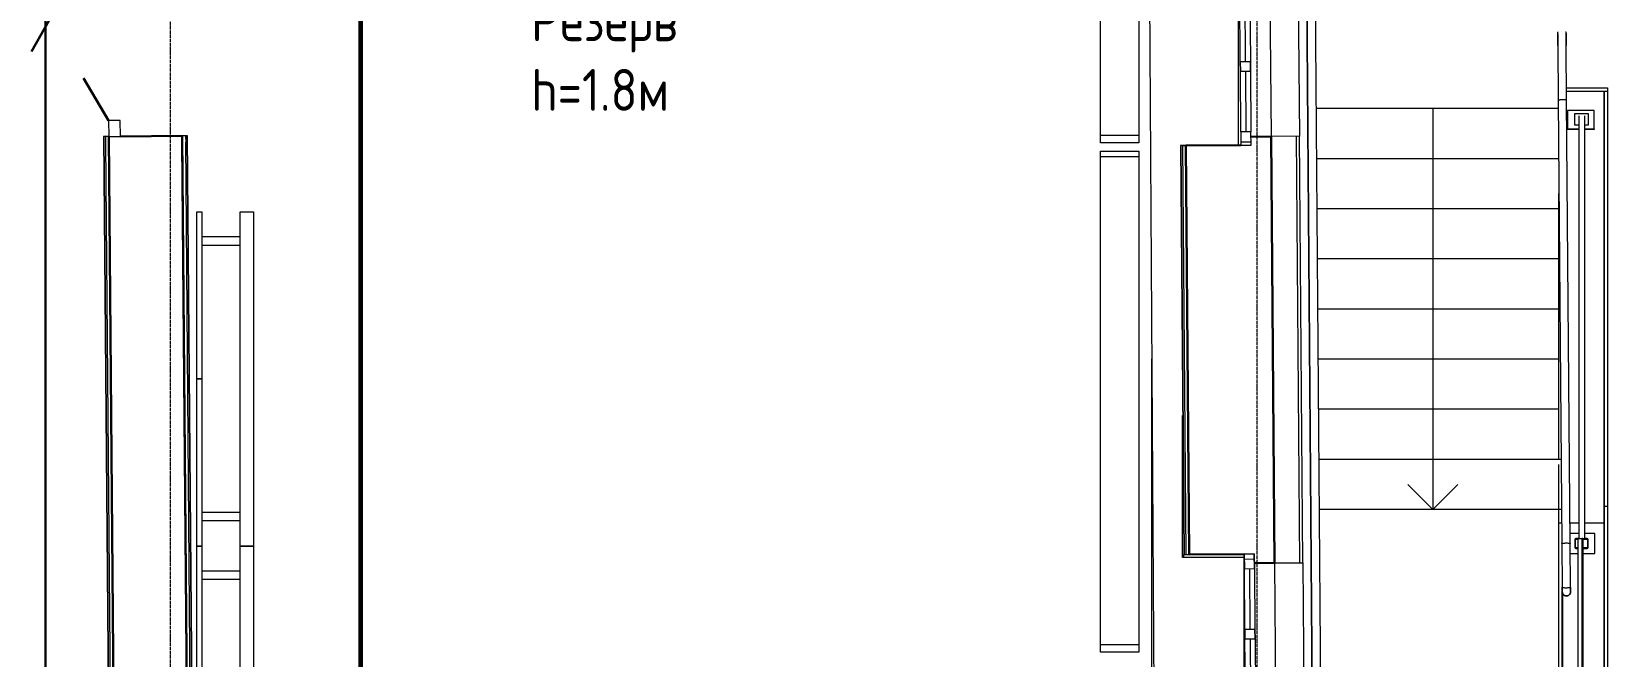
# Model space of a CAD drawing. Header units: millimetres. Extents: x -32 to 417638015, y -35 to 175284279.
# Drawn here: x 416933845 to 416943271, y 175258640 to 175262382 of the extents above; entities that cross this region are included whole.
import ezdxf
from ezdxf import colors
from ezdxf.entities.mleader import LeaderData, LeaderLine
from ezdxf.math import Vec2, Vec3

# ---------------------------------------------------------------- set-up
doc = ezdxf.new("R2010")
doc.units = ezdxf.units.MM
doc.linetypes.add('ADSK_Линия сетки', pattern=[25, 20, -2.5, 0, -2.5])
for name, color, linetype, lineweight in [('_ Окна', 7, 'Continuous', 9), ('_ЭМ_гофра', 5, 'Continuous', 60), ('_ЭМ_ТХобщее_слой', 7, 'Continuous', 30), ('Двери', 7, 'Continuous', 9), ('Лестницы', 7, 'Continuous', 9), ('Ограждение', 7, 'Continuous', 9), ('Окна', 7, 'Continuous', 9), ('Оси', 253, 'Continuous', 9), ('Перекрытие', 7, 'Continuous', 18), ('Стены внутренние', 7, 'Continuous', 18), ('Стены наружные', 7, 'Continuous', 18), ('Стены несущие', 7, 'Continuous', 30), ('Стены отделка', 7, 'Continuous', 30), ('Стены штриховка', 7, 'Continuous', 9), ('Стрелки вверх', 7, 'Continuous', 18), ('ТХ', 5, 'Continuous', 0), ('ШТРИХОВКА', 252, 'Continuous', 15), ('ЭМ_Лоток 1_2', 162, 'Continuous', 30)]:
    doc.layers.add(name, color=color, linetype=linetype, lineweight=lineweight)
doc.layers.add('_ЭМ_Надписи', color=7, linetype='Continuous')
doc.layers.add('ЭОМ_Лотки рабочие', color=5, linetype='Continuous')
doc.styles.add('ЭОМ', font='isocpeur.ttf', dxfattribs={"width": 0.85, "height": 250})
doc.linetypes.add('Cable in the tray', pattern='A,5,[130,ltypeshp.shx,S=1,R=0,X=0,Y=0],1.5,[130,ltypeshp.shx,S=1.5,R=90,X=0,Y=-1],1,[130,ltypeshp.shx,S=1,R=0,X=0.5,Y=0],5', length=12.5)

# ---------------------------------------------------------------- blocks, each defined once
blk = doc.blocks.new('Тх 2 этаж')
at = {"layer": 'ТХ', "color": 252, "true_color": 0x939598}
for p, q in [((55642.2, 27465.4), (55412.2, 27465.4)), ((55642.2, 27415.4), (55412.2, 27415.4)), ((55642.2, 25815.4), (55412.2, 25815.4)), ((55642.2, 25765.4), (55412.2, 25765.4)), ((55642.2, 25465.4), (55412.2, 25465.4)), ((55642.2, 25415.4), (55412.2, 25415.4))]:
    blk.add_line(p, q, dxfattribs=at)
at = {"layer": 'ТХ', "color": 252, "linetype": 'Continuous', "lineweight": 5, "ltscale": 100, "true_color": 0x939598}
for points in [[(60788.4, 28029.1), (60788.4, 31029.1)], [(61018.4, 31029.1), (61018.4, 28029.1)], [(60788.4, 28073.7), (60788.4, 30997.5)], [(61018.4, 30997.5), (61018.4, 28073.7)], [(61018.4, 28073.7), (60788.4, 28073.7)], [(61018.4, 28029.1), (60788.4, 28029.1)], [(60788.4, 27979.1), (61018.4, 27979.1)], [(60788.4, 24979.1), (60788.4, 27979.1)], [(60788.4, 27947.5), (61018.4, 27947.5)], [(60788.4, 25023.7), (60788.4, 27947.5)], [(61018.4, 27979.1), (61018.4, 24979.1)], [(61018.4, 27947.5), (61018.4, 25023.7)], [(61018.4, 25023.7), (60788.4, 25023.7)], [(61018.4, 24979.1), (60788.4, 24979.1)]]:
    blk.add_lwpolyline(points, dxfattribs=at)
at = {"layer": 'ТХ', "color": 252, "true_color": 0x939598}
for points in [[(55412.2, 27615.4), (55412.2, 26615.4), (55382.2, 26615.4), (55382.2, 27615.4)], [(55722.2, 27615.4), (55722.2, 25615.4), (55642.2, 25615.4), (55642.2, 27615.4)], [(55412.2, 26615.4), (55412.2, 25615.4), (55382.2, 25615.4), (55382.2, 26615.4)], [(55412.2, 25615.4), (55412.2, 24615.4), (55382.2, 24615.4), (55382.2, 25615.4)], [(55722.2, 25615.4), (55722.2, 23615.4), (55642.2, 23615.4), (55642.2, 25615.4)]]:
    blk.add_lwpolyline(points, close=True, dxfattribs=at)
blk = doc.blocks.new('План 2 этажа')
at = {"layer": '_ Окна', "color": 8}
for p, q in [((55958.507, 31660.784), (55965.139, 30840.811)), ((55965.624, 30780.813), (55968.535, 30420.824)), ((55939.022, 30360.584), (55999.02, 30361.069)), ((55959.224, 27862.66), (56019.222, 27863.146)), ((55989.708, 27802.905), (55992.62, 27442.917)), ((55993.105, 27382.919), (55999.09, 26642.943))]:
    blk.add_line(p, q, dxfattribs=at)
at = {"layer": '_ Окна', "color": 8, "lineweight": 18}
for p, q in [((55935.14, 30840.568), (55995.138, 30841.053)), ((55935.625, 30780.57), (55935.14, 30840.568)), ((55995.138, 30841.053), (55995.623, 30781.055)), ((55995.623, 30781.055), (55935.625, 30780.57)), ((55998.534, 30421.067), (55938.536, 30420.582)), ((55938.536, 30420.582), (55939.183, 30340.584)), ((55999.181, 30341.07), (55998.534, 30421.067)), ((55939.183, 30340.584), (55999.181, 30341.07)), ((55958.982, 27892.659), (56018.98, 27893.145)), ((55959.709, 27802.662), (55958.982, 27892.659)), ((56018.98, 27893.145), (56019.707, 27803.148)), ((56019.707, 27803.148), (55959.709, 27802.662)), ((55962.621, 27442.674), (56022.619, 27443.159)), ((55963.106, 27382.676), (55962.621, 27442.674)), ((56022.619, 27443.159), (56023.104, 27383.161)), ((56023.104, 27383.161), (55963.106, 27382.676))]:
    blk.add_line(p, q, dxfattribs=at)
at = {"layer": 'Двери', "color": 8, "lineweight": 30}
for p, q in [((49155.419, 31697.354), (48704.605, 30901.118)), ((49165.604, 30487.397), (49015.959, 30741.624))]:
    blk.add_line(p, q, dxfattribs=at)
at = {"layer": 'Двери', "color": 8}
for p, q in [((49235.602, 30487.986), (49165.604, 30487.397)), ((49165.604, 30487.397), (49166.404, 30392.4)), ((49236.402, 30392.99), (49235.602, 30487.986)), ((49166.404, 30392.4), (49236.402, 30392.99))]:
    blk.add_line(p, q, dxfattribs=at)
at = {"layer": 'Лестницы', "color": 8}
for p, q in [((57837.24, 30559.399), (56387.427, 30559.399)), ((57837.24, 30559.399), (56387.427, 30559.399)), ((57839.666, 30259.399), (56389.854, 30259.399)), ((57839.666, 30259.399), (56389.854, 30259.399)), ((57841.357, 29959.399), (56392.28, 29959.399)), ((57841.357, 29959.399), (56392.28, 29959.399)), ((57841.357, 29659.399), (56394.706, 29659.399)), ((57841.357, 29659.399), (56394.706, 29659.399)), ((57841.357, 29359.399), (56397.133, 29359.399)), ((57841.357, 29359.399), (56397.133, 29359.399)), ((57841.357, 29059.399), (56399.559, 29059.399)), ((57841.357, 29059.399), (56399.559, 29059.399)), ((57841.357, 28759.399), (56401.985, 28759.399)), ((57841.357, 28759.399), (56401.985, 28759.399)), ((57854.386, 28459.399), (56404.412, 28459.399)), ((57854.386, 28459.399), (56404.412, 28459.399)), ((57856.716, 28159.399), (56406.838, 28159.399))]:
    blk.add_line(p, q, dxfattribs=at)
at = {"layer": 'Ограждение', "color": 8}
for p, q in [((57834.186, 30936.961), (57836.855, 30606.971)), ((57886.854, 30607.376), (57884.185, 30937.365)), ((57836.855, 30606.971), (57858.315, 27953.588)), ((57908.313, 27953.993), (57886.854, 30607.376)), ((58051.197, 30547.744), (57891.805, 30547.744)), ((57891.805, 30547.744), (57891.805, 30437.376)), ((58051.197, 30437.376), (58051.197, 30547.744)), ((58018.59, 30527.952), (57933.472, 30527.952)), ((57933.472, 30527.952), (57933.472, 30462.536)), ((57933.472, 30462.536), (57961.357, 30462.536)), ((57961.357, 27985.244), (57961.357, 30515.684)), ((57993.357, 30515.684), (57993.357, 27985.244)), ((57993.357, 30462.536), (58018.59, 30462.536)), ((58018.59, 30462.536), (58018.59, 30527.952)), ((57891.805, 30437.376), (57961.357, 30437.376)), ((57891.805, 30435.021), (57891.805, 30437.376)), ((57961.357, 30435.021), (57891.805, 30435.021)), ((57993.357, 30437.376), (58051.197, 30437.376)), ((58051.197, 30435.021), (57993.357, 30435.021)), ((58051.197, 30437.376), (58051.197, 30435.021)), ((57961.357, 28015.244), (57907.798, 28015.244)), ((58055.364, 28015.244), (57993.357, 28015.244)), ((58055.364, 27895.244), (58055.364, 28015.244)), ((57858.315, 27953.588), (57860.419, 27693.387)), ((57858.315, 27953.588), (57860.419, 27693.387)), ((57910.418, 27693.791), (57908.313, 27953.993)), ((57910.418, 27693.791), (57908.313, 27953.993)), ((57935.972, 27979.587), (57935.972, 27930.901)), ((57939.972, 27930.901), (57939.972, 27979.587)), ((57953.677, 27985.244), (57941.628, 27985.244)), ((57941.628, 27981.244), (57953.678, 27981.244)), ((57953.694, 27929.244), (57941.628, 27929.244)), ((57941.628, 27925.244), (57953.695, 27925.244)), ((57953.507, 27985.244), (57953.507, 26285.244)), ((57958.507, 27985.244), (57953.507, 27985.244)), ((57958.507, 27985.244), (57979.376, 27985.244)), ((57983.507, 27985.244), (57979.376, 27985.244)), ((57979.376, 26285.244), (57979.376, 27985.244)), ((57983.355, 27985.244), (57993.357, 27985.244)), ((57983.355, 27981.244), (58010.315, 27981.244)), ((58010.315, 27929.244), (57983.355, 27929.244)), ((57983.355, 27925.244), (58010.315, 27925.244)), ((57983.507, 27985.244), (57983.507, 26285.244)), ((58010.315, 27985.244), (57993.357, 27985.244)), ((58011.972, 27979.587), (58011.972, 27930.901)), ((58015.972, 27930.901), (58015.972, 27979.587)), ((57908.706, 27895.244), (57953.687, 27895.244)), ((57983.355, 27895.244), (58055.364, 27895.244)), ((57860.637, 27666.465), (57860.637, 27666.427)), ((57910.636, 27666.87), (57910.636, 27666.832))]:
    blk.add_line(p, q, dxfattribs=at)
at = {"layer": 'Ограждение', "color": 8, "flags": 128}
for points in [[(57833.614, 31007.669), (57833.626, 31008.669), (57833.678, 31009.667), (57833.77, 31010.663), (57833.902, 31011.654), (57834.073, 31012.64), (57834.283, 31013.617), (57834.532, 31014.585), (57834.82, 31015.543), (57835.146, 31016.488), (57835.509, 31017.42), (57835.909, 31018.336)], [(57881.027, 31018.945), (57881.452, 31018.04), (57881.841, 31017.118), (57882.192, 31016.182), (57882.505, 31015.232), (57882.781, 31014.271), (57883.017, 31013.3), (57883.215, 31012.319), (57883.373, 31011.332), (57883.492, 31010.339), (57883.57, 31009.342), (57883.609, 31008.343), (57883.613, 31008.073)], [(57833.848, 30978.82), (57833.833, 30980.644), (57833.816, 30982.702), (57833.8, 30984.697), (57833.785, 30986.627), (57833.77, 30988.488), (57833.755, 30990.278), (57833.741, 30991.993), (57833.728, 30993.632), (57833.715, 30995.19), (57833.703, 30996.666), (57833.692, 30998.057), (57833.682, 30999.362), (57833.672, 31000.578), (57833.663, 31001.702), (57833.654, 31002.734), (57833.647, 31003.672), (57833.64, 31004.514), (57833.634, 31005.258), (57833.629, 31005.904), (57833.624, 31006.451), (57833.621, 31006.897), (57833.618, 31007.243), (57833.616, 31007.487), (57833.615, 31007.629), (57833.614, 31007.669)], [(57833.614, 31007.669), (57833.615, 31007.612), (57833.616, 31007.443), (57833.619, 31007.16), (57833.622, 31006.766), (57833.626, 31006.259), (57833.631, 31005.642), (57833.637, 31004.915), (57833.644, 31004.079), (57833.651, 31003.136), (57833.66, 31002.087), (57833.669, 31000.934), (57833.679, 30999.679), (57833.69, 30998.323), (57833.702, 30996.869), (57833.714, 30995.319), (57833.728, 30993.675), (57833.742, 30991.941), (57833.756, 30990.12), (57833.772, 30988.213), (57833.788, 30986.224), (57833.805, 30984.156), (57833.822, 30982.013), (57833.84, 30979.797), (57833.858, 30977.513), (57833.877, 30975.164), (57833.897, 30972.755), (57833.917, 30970.287), (57833.937, 30967.767), (57833.958, 30965.197), (57833.979, 30962.582), (57834.001, 30959.926), (57834.022, 30957.234), (57834.044, 30954.509), (57834.067, 30951.756), (57834.089, 30948.979), (57834.112, 30946.183), (57834.135, 30943.372), (57834.157, 30940.551), (57834.18, 30937.724), (57834.186, 30936.961)], [(57834.185, 30937.072), (57834.165, 30939.619), (57834.144, 30942.173), (57834.124, 30944.729), (57834.103, 30947.284), (57834.082, 30949.833), (57834.062, 30952.373), (57834.041, 30954.899), (57834.021, 30957.406), (57834.001, 30959.892), (57833.981, 30962.353), (57833.961, 30964.783), (57833.942, 30967.18), (57833.923, 30969.539), (57833.904, 30971.857), (57833.886, 30974.13), (57833.868, 30976.355), (57833.85, 30978.527)], [(57883.613, 31008.073), (57883.613, 31008.022), (57883.615, 31007.869), (57883.617, 31007.614), (57883.619, 31007.257), (57883.623, 31006.799), (57883.628, 31006.241), (57883.633, 31005.584), (57883.639, 31004.829), (57883.646, 31003.976), (57883.654, 31003.028), (57883.662, 31001.985), (57883.671, 31000.851), (57883.681, 30999.625), (57883.692, 30998.311), (57883.703, 30996.91), (57883.715, 30995.424), (57883.728, 30993.857), (57883.741, 30992.21), (57883.755, 30990.486), (57883.77, 30988.688), (57883.785, 30986.819), (57883.8, 30984.882), (57883.817, 30982.879), (57883.833, 30980.815), (57883.85, 30978.692), (57883.868, 30976.513), (57883.886, 30974.283), (57883.905, 30972.005), (57883.923, 30969.682), (57883.942, 30967.318), (57883.962, 30964.917), (57883.982, 30962.483), (57884.001, 30960.02), (57884.022, 30957.531), (57884.042, 30955.021), (57884.062, 30952.494), (57884.083, 30949.953), (57884.104, 30947.403), (57884.124, 30944.848), (57884.145, 30942.292), (57884.166, 30939.738), (57884.184, 30937.476)], [(57884.185, 30937.365), (57884.162, 30940.193), (57884.139, 30943.016), (57884.116, 30945.83), (57884.094, 30948.63), (57884.071, 30951.413), (57884.049, 30954.173), (57884.027, 30956.906), (57884.005, 30959.607), (57883.983, 30962.274), (57883.962, 30964.9), (57883.941, 30967.482), (57883.921, 30970.017), (57883.901, 30972.499), (57883.881, 30974.924), (57883.862, 30977.29), (57883.843, 30979.592), (57883.825, 30981.826), (57883.808, 30983.989), (57883.791, 30986.077), (57883.774, 30988.088), (57883.759, 30990.017), (57883.744, 30991.863), (57883.73, 30993.621), (57883.716, 30995.289), (57883.704, 30996.864), (57883.692, 30998.344), (57883.68, 30999.727), (57883.67, 31001.01), (57883.66, 31002.191), (57883.652, 31003.268), (57883.644, 31004.24), (57883.637, 31005.105), (57883.631, 31005.861), (57883.626, 31006.508), (57883.621, 31007.045), (57883.618, 31007.469), (57883.615, 31007.782), (57883.614, 31007.982), (57883.613, 31008.069), (57883.613, 31008.073)], [(57860.637, 27666.427), (57860.637, 27666.454), (57860.637, 27666.537), (57860.635, 27666.675), (57860.634, 27666.868), (57860.632, 27667.116), (57860.629, 27667.417), (57860.627, 27667.773), (57860.623, 27668.181), (57860.62, 27668.642), (57860.615, 27669.155), (57860.611, 27669.719), (57860.606, 27670.332), (57860.601, 27670.995), (57860.595, 27671.706), (57860.589, 27672.464), (57860.582, 27673.267), (57860.575, 27674.115), (57860.568, 27675.005), (57860.561, 27675.937), (57860.553, 27676.91), (57860.545, 27677.921), (57860.536, 27678.968), (57860.527, 27680.051), (57860.518, 27681.168), (57860.509, 27682.316), (57860.499, 27683.494), (57860.49, 27684.7), (57860.48, 27685.932), (57860.47, 27687.188), (57860.459, 27688.466), (57860.449, 27689.765), (57860.438, 27691.081), (57860.427, 27692.413), (57860.419, 27693.387)], [(57860.419, 27693.386), (57860.43, 27692.044), (57860.441, 27690.716), (57860.452, 27689.404), (57860.462, 27688.111), (57860.472, 27686.839), (57860.483, 27685.589), (57860.492, 27684.364), (57860.502, 27683.166), (57860.512, 27681.996), (57860.521, 27680.856), (57860.53, 27679.749), (57860.538, 27678.675), (57860.547, 27677.638), (57860.555, 27676.637), (57860.563, 27675.676), (57860.57, 27674.755), (57860.577, 27673.876), (57860.584, 27673.041), (57860.59, 27672.25), (57860.596, 27671.505), (57860.602, 27670.807), (57860.607, 27670.158), (57860.612, 27669.558), (57860.617, 27669.008), (57860.621, 27668.51), (57860.624, 27668.063), (57860.627, 27667.669), (57860.63, 27667.329), (57860.633, 27667.042), (57860.634, 27666.809), (57860.636, 27666.631), (57860.637, 27666.509), (57860.637, 27666.441), (57860.637, 27666.427)], [(57860.637, 27666.427), (57860.637, 27666.454), (57860.637, 27666.465)], [(57875.171, 27643.925), (57874.272, 27644.361), (57873.391, 27644.833), (57872.529, 27645.341), (57871.688, 27645.882), (57870.869, 27646.456), (57870.075, 27647.063), (57869.305, 27647.701), (57868.561, 27648.369), (57867.844, 27649.067), (57867.156, 27649.792), (57866.498, 27650.545), (57865.87, 27651.323), (57865.274, 27652.126), (57864.71, 27652.951), (57864.18, 27653.799), (57863.684, 27654.668), (57863.223, 27655.555), (57862.798, 27656.46), (57862.41, 27657.382), (57862.059, 27658.318), (57861.745, 27659.267), (57861.47, 27660.229), (57861.233, 27661.2), (57861.036, 27662.18), (57860.877, 27663.168), (57860.759, 27664.161), (57860.68, 27665.157), (57860.641, 27666.157), (57860.637, 27666.427)], [(57885.839, 27641.63), (57884.839, 27641.641), (57883.84, 27641.693), (57882.845, 27641.785), (57881.853, 27641.917), (57880.868, 27642.088), (57879.891, 27642.298), (57878.922, 27642.547), (57877.965, 27642.835), (57877.019, 27643.161), (57876.088, 27643.524), (57875.171, 27643.925), (57874.272, 27644.361), (57873.391, 27644.833), (57872.529, 27645.341), (57871.688, 27645.882), (57870.869, 27646.456), (57870.075, 27647.063), (57869.305, 27647.701), (57868.561, 27648.369), (57867.844, 27649.067), (57867.156, 27649.792), (57866.498, 27650.545), (57865.87, 27651.323), (57865.274, 27652.126), (57864.71, 27652.951), (57864.18, 27653.799), (57863.684, 27654.668), (57863.223, 27655.555), (57862.798, 27656.46), (57862.41, 27657.382), (57862.059, 27658.318), (57861.745, 27659.267), (57861.47, 27660.229), (57861.233, 27661.2), (57861.036, 27662.18), (57860.877, 27663.168), (57860.759, 27664.161), (57860.68, 27665.157), (57860.641, 27666.157), (57860.637, 27666.427)], [(57885.839, 27641.63), (57884.839, 27641.641), (57883.84, 27641.693), (57882.845, 27641.785), (57881.853, 27641.917), (57880.868, 27642.088), (57879.891, 27642.298), (57878.922, 27642.547), (57877.965, 27642.835)], [(57910.636, 27666.831), (57910.624, 27665.831), (57910.572, 27664.832), (57910.48, 27663.837), (57910.349, 27662.845), (57910.178, 27661.86), (57909.967, 27660.883), (57909.718, 27659.914), (57909.43, 27658.957), (57909.105, 27658.011), (57908.741, 27657.08), (57908.341, 27656.163), (57907.904, 27655.264), (57907.432, 27654.383), (57906.925, 27653.521), (57906.384, 27652.68), (57905.809, 27651.861), (57905.203, 27651.067), (57904.565, 27650.297), (57903.896, 27649.553), (57903.199, 27648.836), (57902.473, 27648.148), (57901.721, 27647.49), (57900.943, 27646.862), (57900.14, 27646.266), (57899.314, 27645.702), (57898.466, 27645.172), (57897.598, 27644.676), (57896.71, 27644.215), (57895.805, 27643.79), (57894.884, 27643.402), (57893.948, 27643.051), (57892.998, 27642.737), (57892.037, 27642.462), (57891.065, 27642.225), (57890.085, 27642.028), (57889.098, 27641.869), (57888.105, 27641.751), (57887.108, 27641.672), (57886.109, 27641.633), (57885.839, 27641.63)], [(57893.948, 27643.051), (57892.998, 27642.737), (57892.037, 27642.462), (57891.065, 27642.225), (57890.085, 27642.028), (57889.098, 27641.869), (57888.105, 27641.751), (57887.108, 27641.672), (57886.109, 27641.633), (57885.839, 27641.63)], [(57900.943, 27646.862), (57900.14, 27646.266), (57899.314, 27645.702), (57898.466, 27645.172), (57897.598, 27644.676), (57896.71, 27644.215), (57895.805, 27643.79)], [(57903.896, 27649.553), (57903.199, 27648.836), (57902.473, 27648.148), (57901.721, 27647.49)], [(57907.432, 27654.383), (57906.925, 27653.521), (57906.384, 27652.68), (57905.809, 27651.861), (57905.203, 27651.067), (57904.565, 27650.297)], [(57910.636, 27666.831), (57910.624, 27665.831), (57910.572, 27664.832), (57910.48, 27663.837), (57910.349, 27662.845), (57910.178, 27661.86), (57909.967, 27660.883), (57909.718, 27659.914), (57909.43, 27658.957), (57909.105, 27658.011), (57908.741, 27657.08), (57908.341, 27656.163), (57907.904, 27655.264)], [(57910.636, 27666.831), (57910.636, 27666.859), (57910.635, 27666.941), (57910.634, 27667.079), (57910.632, 27667.272), (57910.63, 27667.52), (57910.628, 27667.822), (57910.625, 27668.177), (57910.622, 27668.586), (57910.618, 27669.047), (57910.614, 27669.559), (57910.609, 27670.123), (57910.604, 27670.737), (57910.599, 27671.4), (57910.593, 27672.11), (57910.587, 27672.868), (57910.581, 27673.671), (57910.574, 27674.519), (57910.566, 27675.41), (57910.559, 27676.342), (57910.551, 27677.314), (57910.543, 27678.325), (57910.534, 27679.373), (57910.526, 27680.456), (57910.517, 27681.572), (57910.507, 27682.72), (57910.498, 27683.898), (57910.488, 27685.104), (57910.478, 27686.336), (57910.468, 27687.593), (57910.458, 27688.871), (57910.447, 27690.169), (57910.436, 27691.485), (57910.426, 27692.817), (57910.418, 27693.791)], [(57910.418, 27693.79), (57910.429, 27692.448), (57910.439, 27691.12), (57910.45, 27689.809), (57910.46, 27688.516), (57910.471, 27687.243), (57910.481, 27685.994), (57910.491, 27684.769), (57910.5, 27683.57), (57910.51, 27682.4), (57910.519, 27681.261), (57910.528, 27680.153), (57910.537, 27679.08), (57910.545, 27678.042), (57910.553, 27677.042), (57910.561, 27676.08), (57910.569, 27675.16), (57910.576, 27674.281), (57910.582, 27673.445), (57910.589, 27672.654), (57910.595, 27671.909), (57910.6, 27671.212), (57910.606, 27670.562), (57910.611, 27669.962), (57910.615, 27669.413), (57910.619, 27668.914), (57910.623, 27668.467), (57910.626, 27668.074), (57910.629, 27667.733), (57910.631, 27667.446), (57910.633, 27667.214), (57910.634, 27667.036), (57910.635, 27666.913), (57910.636, 27666.845), (57910.636, 27666.831)], [(57910.636, 27666.831), (57910.636, 27666.859), (57910.636, 27666.87)]]:
    blk.add_lwpolyline(points, dxfattribs=at)
at = {"layer": 'Ограждение', "color": 8}
for centre, radius, start, end in [((57941.628, 27979.587), 5.657, 90, 180), ((57941.628, 27930.901), 5.657, 180, 270), ((57941.628, 27979.587), 1.657, 90, 180), ((57941.628, 27930.901), 1.657, 180, 270), ((57941.628, 27979.587), 1.657, 105, 165), ((57941.628, 27930.901), 1.657, 195, 255), ((58010.315, 27979.587), 5.657, 0, 90), ((58010.315, 27979.587), 1.657, 0, 90), ((58010.315, 27930.901), 5.657, 270, 0), ((58010.315, 27930.901), 1.657, 270, 0), ((58010.315, 27979.587), 1.657, 15, 75), ((58010.315, 27930.901), 1.657, 285, 345)]:
    blk.add_arc(centre, radius, start, end, dxfattribs=at)
for start_param, end_param in [(3.07026936, 4.31242444), (2.89827741, 2.9585349), (4.35849012, 4.71238898), (4.71238898, 5.06632845), (5.13942914, 5.3437985), (5.39957774, 6.35453419), (0.16705093, 0.24276952)]:
    blk.add_ellipse((57885.636, 27666.667), major_axis=(24.999, 0.202), ratio=0.99888123, start_param=start_param, end_param=end_param, dxfattribs=at)
for points, knots in [([(57861.813, 30612.26), (57857.45, 30612.22), (57850.917, 30611.815), (57843.945, 30610.666), (57839.935, 30609.569), (57837.419, 30608.308), (57836.852, 30607.415), (57836.855, 30606.971)], [-1, -1, -1, -1, -0.833333333, -0.75, -0.666666667, -0.583333333, -0.5, -0.5, -0.5, -0.5]), ([(57886.854, 30607.376), (57886.85, 30607.82), (57886.268, 30608.703), (57882.891, 30610.33), (57874.902, 30611.892), (57866.176, 30612.291), (57861.813, 30612.26)], [-0.5, -0.5, -0.5, -0.5, -0.416666667, -0.333333333, -0.166666667, 0, 0, 0, 0]), ([(57883.273, 27958.877), (57887.636, 27958.915), (57896.362, 27958.505), (57904.35, 27956.947), (57907.727, 27955.319), (57908.31, 27954.436), (57908.313, 27953.993)], [0, 0, 0, 0, 0.166666667, 0.333333333, 0.416666667, 0.5, 0.5, 0.5, 0.5]), ([(57861.273, 27672.276), (57861.164, 27671.802), (57860.5, 27668.468), (57860.549, 27662.02), (57863.037, 27655.354), (57865.398, 27651.944), (57866.166, 27650.991)], [-0.574103184, -0.574103184, -0.574103184, -0.574103184, -0.555555556, -0.444444444, -0.333333333, -0.286677121, -0.286677121, -0.286677121, -0.286677121]), ([(57868.004, 27648.948), (57868.552, 27648.401), (57871.286, 27645.917), (57875.164, 27643.723), (57878.626, 27642.661), (57879.313, 27642.481)], [-0.251743447, -0.251743447, -0.251743447, -0.251743447, -0.222222222, -0.111111111, -0.083989393, -0.083989393, -0.083989393, -0.083989393]), ([(57905.352, 27651.295), (57906.107, 27652.263), (57908.412, 27655.714), (57910.802, 27662.485), (57910.747, 27668.854), (57910.025, 27672.178), (57909.908, 27672.65)], [-0.713526678, -0.713526678, -0.713526678, -0.713526678, -0.666666667, -0.555555556, -0.444444444, -0.425894473, -0.425894473, -0.425894473, -0.425894473])]:
    blk.add_open_spline(points, degree=3, knots=knots, dxfattribs=at)
for points in [[(57858.315, 27953.588), (57858.311, 27954.032), (57858.879, 27954.924), (57861.395, 27956.186), (57865.405, 27957.284), (57870.635, 27958.144), (57876.729, 27958.706), (57881.091, 27958.861), (57883.273, 27958.877)], [(57860.788, 27692.929), (57860.289, 27693.225), (57860.294, 27693.551), (57860.805, 27693.895)], [(57860.808, 27693.898), (57860.3, 27693.553), (57860.29, 27692.894), (57863.29, 27692.099), (57868.995, 27691.522), (57876.683, 27691.2), (57882.519, 27691.161), (57885.438, 27691.184)], [(57881.236, 27642.059), (57882.754, 27641.788), (57884.297, 27641.656), (57885.839, 27641.668)], [(57885.438, 27691.184), (57888.358, 27691.209), (57894.194, 27691.341), (57901.886, 27691.789), (57907.565, 27692.455), (57910.561, 27693.307), (57910.541, 27693.957), (57910.025, 27694.294)], [(57885.839, 27641.668), (57887.38, 27641.681), (57888.92, 27641.837), (57890.433, 27642.133)], [(57892.354, 27642.587), (57893.038, 27642.778), (57893.713, 27642.997), (57894.378, 27643.246)], [(57901.868, 27647.653), (57902.555, 27648.239), (57903.21, 27648.863), (57903.829, 27649.52)], [(57910.021, 27694.296), (57910.534, 27693.959), (57910.545, 27693.63), (57910.052, 27693.325)]]:
    blk.add_open_spline(points, degree=3, dxfattribs=at)
at = {"layer": 'Окна', "color": 8}
for p, q in [((55935.14, 30840.568), (55928.508, 31660.541)), ((55988.506, 31661.026), (55995.138, 30841.053)), ((55935.14, 30840.568), (55935.625, 30780.57)), ((55995.623, 30781.055), (55995.138, 30841.053)), ((55938.536, 30420.582), (55935.625, 30780.57)), ((55995.623, 30781.055), (55998.534, 30421.067)), ((55938.536, 30420.582), (55939.183, 30340.584)), ((55999.181, 30341.07), (55998.534, 30421.067)), ((55939.183, 30340.584), (55999.181, 30341.07)), ((56018.98, 27893.145), (55958.982, 27892.659)), ((55958.982, 27892.659), (55959.709, 27802.662)), ((56019.707, 27803.148), (56018.98, 27893.145)), ((55962.621, 27442.674), (55959.709, 27802.662)), ((56019.707, 27803.148), (56022.619, 27443.159)), ((55962.621, 27442.674), (55963.106, 27382.676)), ((56023.104, 27383.161), (56022.619, 27443.159)), ((55969.091, 26642.7), (55963.106, 27382.676)), ((56023.104, 27383.161), (56029.089, 26643.186))]:
    blk.add_line(p, q, dxfattribs=at)
at = {"layer": 'Оси', "color": 8, "linetype": 'ADSK_Линия сетки'}
for p, q in [((49535.923, 9973.128), (49535.923, 43330.545)), ((56035.923, -4690.674), (56035.923, 43330.545))]:
    blk.add_line(p, q, dxfattribs=at)
at = {"layer": 'Перекрытие', "color": 8}
for p, q in [((55387.389, 32146.534), (55422.361, 26140.247)), ((55924.049, 30340.462), (55924.049, 32160.522)), ((55590.261, 30337.868), (55609.194, 30337.868)), ((55590.261, 27872.43), (55590.261, 28722.201)), ((55958.057, 27872.43), (55590.261, 27872.43)), ((55958.057, 26133.011), (55958.057, 27872.43))]:
    blk.add_line(p, q, dxfattribs=at)
at = {"layer": 'Стены внутренние', "color": 8}
for p, q in [((56104.903, 32106.982), (56118.773, 30392.039)), ((57886.398, 30663.7), (58111.197, 30663.7)), ((58111.197, 30663.7), (58111.197, 26193.7)), ((55405.357, 26128.247), (55405.357, 29060.568)), ((57961.357, 28076.951), (57907.28, 28076.951)), ((58111.197, 28076.951), (57993.357, 28076.951)), ((56139.42, 27839.117), (56152.684, 26199.171)), ((57861.197, 27670.998), (57861.197, 27673.006)), ((57861.197, 26443.7), (57861.197, 27662.465))]:
    blk.add_line(p, q, dxfattribs=at)
at = {"layer": 'Стены наружные', "color": 8}
for p, q in [((56420.779, 20253.239), (56315.465, 33274.669)), ((56315.466, 33274.669), (56512.116, 8960.024)), ((56365.497, 33270.967), (56470.777, 20253.644)), ((56274.898, 32108.357), (56288.768, 30393.413)), ((57886.236, 30683.7), (58131.357, 30683.7)), ((58111.357, 26193.7), (58111.357, 30663.7)), ((58111.357, 30663.7), (58131.357, 30663.7)), ((58131.357, 30683.7), (58131.357, 26173.7)), ((57841.357, 28459.399), (57841.357, 30050.305)), ((57841.357, 26443.7), (57841.357, 28428.145)), ((58131.357, 28176.951), (58111.357, 28176.951)), ((57857.357, 28076.951), (57841.357, 28076.951)), ((55597.133, 27872.43), (55596.993, 27889.732)), ((56309.415, 27840.492), (56322.678, 26200.546)), ((57861.357, 27661.322), (57861.357, 26443.7))]:
    blk.add_line(p, q, dxfattribs=at)
at = {"layer": 'Стены несущие', "color": 8}
for p, q in [((49246.001, 20936.85), (49166.404, 30392.4)), ((49606.388, 30396.104), (49236.402, 30392.99)), ((49686.017, 20936.85), (49606.388, 30396.104)), ((49606.705, 30358.495), (49662.254, 23759.705)), ((56118.773, 30392.039), (55998.777, 30391.068)), ((56139.42, 27839.117), (56118.773, 30392.039)), ((55939.183, 30340.584), (55609.194, 30337.916)), ((55609.194, 30337.916), (55628.992, 27889.991)), ((55628.992, 27889.991), (55958.982, 27892.659)), ((56019.424, 27838.147), (56139.42, 27839.117))]:
    blk.add_line(p, q, dxfattribs=at)
at = {"layer": 'Стены отделка', "color": 8, "lineweight": 9}
for p, q in [((49166.404, 30392.4), (49134.405, 30392.131)), ((49134.405, 30392.131), (49213.731, 20968.85)), ((49146.721, 30354.623), (49225.832, 20956.85)), ((49638.387, 30396.374), (49606.388, 30396.104)), ((49606.388, 30396.104), (49606.705, 30358.495)), ((49626.388, 30396.273), (49626.704, 30358.664)), ((49693.699, 23825.79), (49638.387, 30396.374)), ((56288.768, 30393.413), (56118.773, 30392.039)), ((56309.415, 27840.492), (56288.768, 30393.413)), ((55609.194, 30337.916), (55577.195, 30337.657)), ((55577.195, 30337.657), (55596.993, 27889.732)), ((55596.993, 27889.732), (55628.992, 27889.991)), ((56139.42, 27839.117), (56309.415, 27840.492))]:
    blk.add_line(p, q, dxfattribs=at)
at = {"layer": 'Стены штриховка', "color": 8}
for p, q in [((49136.405, 30392.148), (49215.748, 20966.85)), ((49146.405, 30392.232), (49146.721, 30354.623)), ((49681.799, 23813.79), (49626.704, 30358.664)), ((49691.699, 23825.79), (49636.387, 30396.357)), ((56268.768, 30393.252), (56289.416, 27840.33)), ((55579.195, 30337.673), (55598.993, 27889.748)), ((55589.195, 30337.754), (55608.993, 27889.829))]:
    blk.add_line(p, q, dxfattribs=at)
at = {"layer": 'Стрелки вверх', "color": 8}
for p, q in [((57086.357, 30559.399), (57086.357, 30259.399)), ((57086.357, 30259.399), (57086.357, 29959.399)), ((57086.357, 29959.399), (57086.357, 29659.399)), ((57086.357, 29659.399), (57086.357, 29359.399)), ((57086.357, 29359.399), (57086.357, 29059.399)), ((57086.357, 29059.399), (57086.357, 28759.399)), ((57086.357, 28759.399), (57086.357, 28459.399)), ((57086.357, 28459.399), (57086.357, 28159.399)), ((57086.357, 28159.399), (56936.357, 28309.399)), ((57086.357, 28159.399), (57236.357, 28309.399))]:
    blk.add_line(p, q, dxfattribs=at)
at = {"layer": 'ЭОМ_Лотки рабочие'}
blk.add_blockref('Тх 2 этаж', (-5689.424, 2325.176), dxfattribs=at)
blk = doc.blocks.new('_ЭМ_ТХ2_2ЭТАЖнов')
at = {"layer": 'ТХ', "color": 252, "true_color": 0x939598}
for p, q in [((55766.8, 29456.9), (55536.8, 29456.9)), ((55766.8, 29406.9), (55536.8, 29406.9)), ((55766.8, 27806.9), (55536.8, 27806.9)), ((55766.8, 27756.9), (55536.8, 27756.9)), ((55766.8, 27456.9), (55536.8, 27456.9)), ((55766.8, 27406.9), (55536.8, 27406.9))]:
    blk.add_line(p, q, dxfattribs=at)
at = {"layer": 'ТХ', "color": 252, "linetype": 'Continuous', "lineweight": 5, "ltscale": 100, "true_color": 0x939598}
for points in [[(60913.1, 30020.6), (60913.1, 33020.6)], [(61143.1, 33020.6), (61143.1, 30020.6)], [(60913.1, 30065.2), (60913.1, 32989)], [(61143.1, 32989), (61143.1, 30065.2)], [(61143.1, 30065.2), (60913.1, 30065.2)], [(61143.1, 30020.6), (60913.1, 30020.6)], [(60913.1, 29970.6), (61143.1, 29970.6)], [(60913.1, 26970.6), (60913.1, 29970.6)], [(60913.1, 29939), (61143.1, 29939)], [(60913.1, 27015.2), (60913.1, 29939)], [(61143.1, 29970.6), (61143.1, 26970.6)], [(61143.1, 29939), (61143.1, 27015.2)], [(61143.1, 27015.2), (60913.1, 27015.2)], [(61143.1, 26970.6), (60913.1, 26970.6)]]:
    blk.add_lwpolyline(points, dxfattribs=at)
at = {"layer": 'ТХ', "color": 252, "true_color": 0x939598}
for points in [[(55536.8, 29606.9), (55536.8, 28606.9), (55506.8, 28606.9), (55506.8, 29606.9)], [(55846.8, 29606.9), (55846.8, 27606.9), (55766.8, 27606.9), (55766.8, 29606.9)], [(55536.8, 28606.9), (55536.8, 27606.9), (55506.8, 27606.9), (55506.8, 28606.9)], [(55536.8, 27606.9), (55536.8, 26606.9), (55506.8, 26606.9), (55506.8, 27606.9)], [(55846.8, 27606.9), (55846.8, 25606.9), (55766.8, 25606.9), (55766.8, 27606.9)]]:
    blk.add_lwpolyline(points, close=True, dxfattribs=at)

msp = doc.modelspace()

# ---------------------------------------------------------------- block references
at = {"layer": 'ШТРИХОВКА'}
msp.add_blockref('План 2 этажа', (416885140, 175231360.9), dxfattribs=at)

# ---------------------------------------------------------------- next in the draw order: linework, layer by layer
at = {"layer": '_ЭМ_гофра', "linetype": 'ByBlock'}
msp.add_lwpolyline([(416935814.2, 175255955.3), (416935814.2, 175263922.2), (416934941.7, 175263922.2)], dxfattribs=at)
at = {"layer": 'ЭМ_Лоток 1_2', "linetype": 'Cable in the tray', "ltscale": 50}
msp.add_lwpolyline([(416933923.4, 175241535.3), (416933930.5, 175267980.7)], dxfattribs=at)

# ---------------------------------------------------------------- next in the draw order: block references
at = {"layer": '_ЭМ_ТХобщее_слой', "lineweight": 50}
msp.add_blockref('_ЭМ_ТХ2_2ЭТАЖнов', (416879325.9, 175231694.6), dxfattribs=at)

# ---------------------------------------------------------------- next in the draw order: leaders
at = {"layer": '_ЭМ_Надписи', "color": 7, "ltscale": 5}
ml = msp.add_multileader_mtext('Standard', dxfattribs=at)
ml.set_content('{\\fGOST Common|b0|i0|c204|p34;\\W0.9;\\C256;2ЩРС-2\\fISOCPEUR|b0|i0|c204|p34;\\W0.85; Гр.2 Резерв\\P\\fGOST Common|b0|i0|c0|p34;\\W0.9;h=\\fGOST Common|b0|i0|c204|p34;1\\fGOST Common|b0|i0|c0|p34;.\\fGOST Common|b0|i0|c204|p34;8м}', color=1, style='ЭОМ')
ml.set_leader_properties()
ml.build(insert=Vec2(0, 0))
ml.multileader.update_dxf_attribs({"text_left_attachment_type": 6, "text_right_attachment_type": 6, "dogleg_length": 0, "arrow_head_size": 200})
ctx = ml.context
ctx.base_point, ctx.char_height, ctx.arrow_head_size, ctx.landing_gap_size, ctx.plane_origin = Vec3(416936833.1, 175262690.5), 250, 200, 0, Vec3(416912464, 175276399.5)
ctx.left_attachment, ctx.right_attachment = 6, 6
notes = []
notes.append((ctx, [(1, (1, 1, 0), (416938484.3, 175262690.5), (-1, 0), 0, [(0, [(416934934.5, 175263907.7)], 0, []), (1, [(416940123.1, 175264153.5)], 0, [])])]))
ctx.mtext.insert, ctx.mtext.width, ctx.mtext.defined_height, ctx.mtext.flow_direction = Vec3(416936833.1, 175262990.5), 2273.288, 545.6, 5
for ctx, leaders in notes:
    for number, flags, end, landing, length, lines in leaders:
        leader = LeaderData()
        leader.index, (leader.has_last_leader_line, leader.has_dogleg_vector, leader.attachment_direction) = number, flags
        leader.last_leader_point, leader.dogleg_vector, leader.dogleg_length = Vec3(end), Vec3(landing), length
        for number, points, colour, breaks in lines:
            line = LeaderLine()
            line.index, line.vertices, line.color, line.breaks = number, Vec3.list(points), colors.encode_raw_color(colour), breaks
            leader.lines.append(line)
        ctx.leaders.append(leader)

doc.saveas('drawing.dxf')
